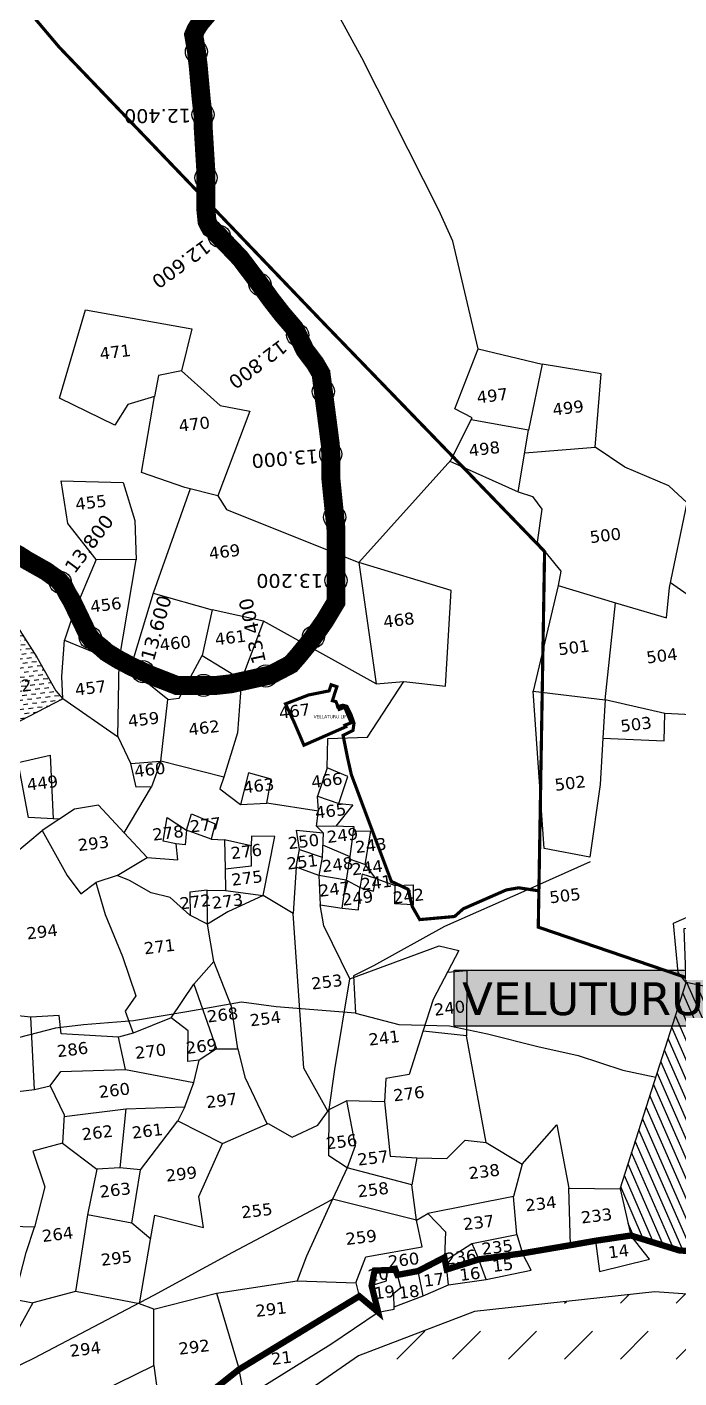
# Model space of a CAD drawing. Header units: inches. Extents: x 390077 to 397592, y 1846625 to 1854066.
# Drawn here: x 393451 to 394482, y 1847729 to 1849865 of the extents above; entities that cross this region are included whole.
import ezdxf

# ---------------------------------------------------------------- set-up
doc = ezdxf.new("R2010")
doc.units = ezdxf.units.IN
doc.header["$MEASUREMENT"] = 0
doc.header["$PDMODE"] = 32
doc.header["$PDSIZE"] = 35
for name, color, linetype in [('BND', 6, 'Continuous'), ('FRL', 3, 'Continuous'), ('points', 161, 'Continuous'), ('ROAD', 1, 'Continuous'), ('ROADS', 50, 'Continuous'), ('SY.AREA', 7, 'Continuous'), ('TEXT', 7, 'Continuous'), ('VILLAGE AREA', 1, 'Continuous'), ('WATER', 4, 'Continuous')]:
    doc.layers.add(name, color=color, linetype=linetype)
doc.styles.get("Standard").update_dxf_attribs({"font": 'verdana.ttf'})

msp = doc.modelspace()

# ---------------------------------------------------------------- hatches: boundary and pattern name
h = msp.add_hatch()
h.set_pattern_fill('DASH', color=4, scale=500, angle=45)
h.paths.add_polyline_path([(396842.7, 1849749.6), (396827, 1849662.4), (396744.1, 1849438.2), (396635.8, 1849147.2), (396517.9, 1848864.6), (396474.6, 1848746.2), (396409, 1848626), (396335.1, 1848509), (396254.3, 1848417.1), (396026.7, 1848336.1), (395843.1, 1848284), (395795.2, 1848276.2), (395731.5, 1848257.9), (395645.2, 1848207.4), (395580.7, 1848158.7), (395423.7, 1848103.6), (395304.2, 1848033.8), (395205.7, 1847985.1), (395069.7, 1847925.5), (394998.5, 1847894.3), (394932.4, 1847853.5), (394657.7, 1847849.7), (394443.5, 1847865.1), (394158.1, 1847834.1), (393974.8, 1847763.5), (393824.4, 1847659.5), (393622.8, 1847494.9), (393458.2, 1847317.9), (393348.5, 1847179.9), (393155.3, 1846958), (392957.7, 1846727.4), (392884.5, 1846635), (393496.1, 1846635), (393519.8, 1846747.4), (393684.8, 1847048.3), (393792.4, 1847206), (393928.7, 1847363.6), (394057.8, 1847442.4), (394690.4, 1847518.3), (395448.9, 1847598.5), (396554.7, 1848008.1), (396750.1, 1848154.6), (396882.2, 1848696.2), (396998.6, 1849328), (397493.6, 1849874.6), (397577.3, 1849935.8), (397577.3, 1850265.4), (397440.6, 1850242.4), (397285.9, 1850243.2), (397222.7, 1850203.9), (397132.9, 1850125.4), (397007.8, 1849982.1)])
h.paths.add_polyline_path([(393274.5, 1846646.9), (393836.2, 1847399.6), (393736.5, 1847473.9), (393174.8, 1846721.3)], flags=24)
h.paths.add_polyline_path([(396128.2, 1847948.4), (396727.2, 1848671.8), (396631.4, 1848751.1), (396032.4, 1848027.7)], flags=24)
h = msp.add_hatch(color=2)
h.dxf.hatch_style = 1
h.paths.add_polyline_path([(394125.9, 1848373.9), (394535.5, 1848373.9), (394535.5, 1848285), (394125.9, 1848285)])
at = {"layer": 'VILLAGE AREA', "linetype": 'ByBlock'}
h = msp.add_hatch(dxfattribs=at)
h.set_pattern_fill('ANSI31', color=256, scale=100, angle=68.5464313)
h.paths.add_polyline_path([(394816.4, 1848145.3), (394757.1, 1848164), (394711.2, 1848161.7), (394685.1, 1848176.2), (394690.7, 1848229.9), (394654.4, 1848228), (394656.1, 1848263.5), (394643.4, 1848317.2), (394661, 1848385.1), (394638.4, 1848394.6), (394594.8, 1848332.9), (394493, 1848354.3), (394388.4, 1848027.8), (394405.4, 1847954), (394482.8, 1847930.2), (394529.2, 1847928.7), (394511.4, 1848025.4), (394532.5, 1848010.9), (394550, 1847994.3), (394578.2, 1847994.5), (394600.3, 1848016.5), (394675.5, 1848012), (394725.9, 1848028.7), (394726.9, 1847985.2), (394765, 1847994.3), (394759.3, 1848031.7), (394806.2, 1848014.3), (394809.9, 1847893.9), (394888.3, 1847900.1), (394891.1, 1847900.5), (394865.6, 1847928.1), (394895.1, 1847943.9), (394908.7, 1848044.9), (394910.4, 1848108.9), (394962.9, 1848094.9), (394989.5, 1848117), (395009.2, 1848100.6), (395049.3, 1848098.4), (395054.7, 1848130.5), (395085.2, 1848120.5), (395083.1, 1848155.5), (395002.9, 1848160.6), (394980.5, 1848181), (394935.7, 1848168.3), (394895.8, 1848173.3), (394877.4, 1848176.1), (394874.1, 1848157.5), (394857.4, 1848164), (394852.6, 1848141.9)])
h.paths.add_polyline_path([(394545.8, 1848082.3), (394666.9, 1848097.2), (394663.3, 1848126.4), (394542.2, 1848111.5)], flags=24)
h.paths.add_polyline_path([(395027.8, 1848095.5), (395086.6, 1848102.7), (395083.1, 1848131.5), (395024.2, 1848124.2)], flags=9)
at = {"layer": 'WATER'}
h = msp.add_hatch(dxfattribs=at)
h.set_pattern_fill('DASH', color=256, scale=2.271984, angle=7.0208, style=0)
h.set_pattern_definition([(7.02084, (390503.155, 1846302.0774), (6.277746, 8.041175), [7.21355, -7.21355])])
h.paths.add_polyline_path([(393466.3, 1848868.6), (393423.5, 1848935.7), (393354.3, 1848888.6), (393358.1, 1848857.9), (393364.3, 1848783.7), (393413.3, 1848753.7), (393507.3, 1848802.6), (393496.2, 1848815.2)])
h.paths.add_polyline_path([(393405.5, 1848803.9), (393458.9, 1848810.5), (393455.3, 1848839.3), (393401.9, 1848832.7)], flags=24)

# ---------------------------------------------------------------- linework, layer by layer
at = {"color": 2}
msp.add_lwpolyline([(394125.9, 1848373.9), (394535.5, 1848373.9), (394535.5, 1848285), (394125.9, 1848285)], close=True, dxfattribs=at)
at = {"color": 4}
msp.add_lwpolyline([(394657.7, 1847849.7), (394443.5, 1847865.1), (394158.1, 1847834.1), (393974.8, 1847763.5), (393824.4, 1847659.5), (393622.8, 1847494.9), (393458.2, 1847317.9), (393348.5, 1847179.9), (393155.3, 1846958), (392957.7, 1846727.4), (392884.5, 1846635)], dxfattribs=at)
at = {"layer": 'BND', "lineweight": 30, "const_width": 10}
msp.add_lwpolyline([(394529.2, 1847928.7), (394482.8, 1847930.2), (394405.4, 1847954), (394349.6, 1847945.7), (394309.9, 1847938.7), (394234, 1847925.8), (394165.3, 1847916.3), (394114.4, 1847900.3), (394110.6, 1847919.3), (394069.1, 1847897.8), (394036.4, 1847891.7), (394033.1, 1847899.9), (394000.4, 1847898.5), (393995.6, 1847874.8), (394005.9, 1847833), (393976.1, 1847858), (393786.1, 1847742.3), (393665.1, 1847646.1)], dxfattribs=at)
at = {"layer": 'FRL', "color": 84, "const_width": 30}
msp.add_lwpolyline([(393429.3, 1849034.5), (393438, 1849029.8), (393451.1, 1849021.4), (393481.3, 1849004.4), (393492.7, 1848996.1), (393499, 1848991.9), (393504.1, 1848986.2), (393508.8, 1848980.5), (393515, 1848968.6), (393521.8, 1848957.2), (393528, 1848944.3), (393542.5, 1848914.1), (393547.2, 1848904.3), (393552.4, 1848897.5), (393555.5, 1848893.9), (393562.8, 1848888.2), (393568.5, 1848883.6), (393576.7, 1848876.3), (393594.4, 1848865.4), (393615.6, 1848854.1), (393646.2, 1848840.1), (393687.7, 1848823.9), (393691.9, 1848823.9), (393698.7, 1848823.9), (393710.2, 1848823.9), (393730.6, 1848823.9), (393749.4, 1848823.9), (393773, 1848826.5), (393836.1, 1848840.6), (393868, 1848857.3), (393878.6, 1848869.4), (393899.8, 1848895.2), (393921.1, 1848925.5), (393939.3, 1848955.8), (393939.3, 1848987.6), (393939.3, 1849010.3), (393939.3, 1849046.6), (393939.3, 1849070.9), (393931.2, 1849150.7), (393931.2, 1849167.7), (393931.2, 1849185.7), (393930.3, 1849204.7), (393927.4, 1849227.4), (393915.6, 1849317.1), (393906.3, 1849333.1), (393890.3, 1849354.2), (393880.1, 1849375.3), (393873.4, 1849388.8), (393853.9, 1849411.6), (393836.2, 1849434.4), (393814.2, 1849464.8), (393788, 1849499.4), (393744.3, 1849545.1), (393740.9, 1849547.2), (393738, 1849552.3), (393735.4, 1849557.8), (393734.6, 1849565.8), (393733.7, 1849575.1), (393733.3, 1849583.6), (393733.3, 1849592), (393733.3, 1849603.4), (393733.7, 1849612.3), (393733.7, 1849634.7), (393729.5, 1849703.4), (393729.5, 1849722.6), (393726.1, 1849751.8), (393721.3, 1849805.2), (393720.1, 1849814.8), (393718.9, 1849825.3), (393715.9, 1849843.6), (393714.3, 1849852.7), (393717.9, 1849861.2), (393724, 1849870.9), (393744.2, 1849894.8)], dxfattribs=at)
at = {"layer": 'FRL', "color": 82}
msp.add_lwpolyline([(393724, 1849870.9), (393717.9, 1849861.2), (393714.3, 1849852.7), (393715.9, 1849843.6), (393718.9, 1849825.3), (393720.1, 1849814.8), (393721.3, 1849805.2), (393726.1, 1849751.8), (393729.5, 1849722.6), (393729.5, 1849703.4), (393733.7, 1849634.7), (393733.7, 1849612.3), (393733.3, 1849603.4), (393733.3, 1849592), (393733.3, 1849583.6), (393733.7, 1849575.1), (393734.6, 1849565.8), (393735.4, 1849557.8), (393738, 1849552.3), (393740.9, 1849547.2), (393744.3, 1849545.1), (393788, 1849499.4), (393814.2, 1849464.8), (393836.2, 1849434.4), (393853.9, 1849411.6), (393873.4, 1849388.8), (393880.1, 1849375.3), (393890.3, 1849354.2), (393906.3, 1849333.1), (393915.6, 1849317.1), (393927.4, 1849227.4), (393930.3, 1849204.7), (393931.2, 1849185.7), (393931.2, 1849167.7), (393931.2, 1849150.7), (393939.3, 1849070.9), (393939.3, 1849046.6), (393939.3, 1849010.3), (393939.3, 1848987.6), (393939.3, 1848955.8), (393921.1, 1848925.5), (393899.8, 1848895.2), (393878.6, 1848869.4), (393868, 1848857.3), (393836.1, 1848840.6), (393773, 1848826.5), (393749.4, 1848823.9), (393730.6, 1848823.9), (393710.2, 1848823.9), (393698.7, 1848823.9), (393691.9, 1848823.9), (393687.7, 1848823.9), (393646.2, 1848840.1), (393615.6, 1848854.1), (393594.4, 1848865.4), (393576.7, 1848876.3), (393568.5, 1848883.6), (393562.8, 1848888.2), (393555.5, 1848893.9), (393552.4, 1848897.5), (393547.2, 1848904.3), (393542.5, 1848914.1), (393528, 1848944.3), (393521.8, 1848957.2), (393515, 1848968.6), (393508.8, 1848980.5), (393504.1, 1848986.2), (393499, 1848991.9), (393492.7, 1848996.1), (393481.3, 1849004.4), (393451.1, 1849021.4), (393438, 1849029.8)], dxfattribs=at)
at = {"layer": 'points'}
for p in [(393718.7, 1849826.1), (393729, 1849726.6), (393733.7, 1849626.8), (393754.7, 1849534.3), (393819.1, 1849458), (393878.8, 1849378.1), (393919.3, 1849288.9), (393931, 1849189.6), (393937.3, 1849089.9), (393503.3, 1848987.1), (393939.3, 1848990), (393550.9, 1848899.5), (393903.6, 1848900.6), (393634.1, 1848845.6), (393828.4, 1848838.9), (393729.9, 1848823.9)]:
    msp.add_point(p, dxfattribs=at)
at = {"layer": 'ROAD'}
for points in [[(394341.1, 1848544.9), (394236.4, 1848497.9), (394110.9, 1848442.9), (393998.6, 1848380.7), (393967.1, 1848364.8), (393970, 1848305.9), (393844.8, 1848315.7), (393790.1, 1848323.2), (393703.7, 1848308), (393619.4, 1848293.3), (393540, 1848287.3), (393495.7, 1848281.9), (393408.5, 1848259.1), (393318.7, 1848237.1), (393275.3, 1848228.5), (393233.8, 1848222.3), (393149.4, 1848234.9), (393060.9, 1848249.8), (392989.1, 1848263.5), (392948.8, 1848264.4)], [(393970, 1848305.9), (394038.6, 1848287.8), (394119, 1848285.6), (394178.7, 1848273.2), (394258.6, 1848252.9), (394322.3, 1848238.9), (394393, 1848215.6), (394445.1, 1848204.6)], [(392572.4, 1847044.1), (392576.9, 1847103.8), (392622.9, 1847170.1), (392643.7, 1847203.2), (392698.5, 1847285.2), (392714.4, 1847305.1), (392788, 1847345.9), (392860.3, 1847391), (392919.7, 1847423.9), (393010.5, 1847444.8), (393117.3, 1847471), (393217.7, 1847497.6), (393212.6, 1847519.8), (393269.5, 1847599.7), (393282.7, 1847620.7), (393358.5, 1847656.9), (393386.4, 1847685.2), (393408.1, 1847734.3), (393461.5, 1847760), (393651.2, 1847859.7), (393776.1, 1847927.6), (393918.4, 1848002.8), (393934, 1848011.3)]]:
    msp.add_lwpolyline(points, dxfattribs=at)
at = {"layer": 'ROADS', "color": 40, "const_width": 5}
for points in [[(394497.2, 1848360.4), (394259.1, 1848441.7), (394269.1, 1849035.7), (393922, 1849394.6), (393501.7, 1849833.3), (393270.6, 1850106.4), (392520.1, 1850473.2), (392151.4, 1850657.3)], [(393859.5, 1848794.8), (393895.8, 1848808.8), (393928.4, 1848815.3), (393931.6, 1848825), (393940.7, 1848821.9), (393933.6, 1848799.8), (393939.2, 1848798.3), (393944.4, 1848786), (393953, 1848789.5), (393963.3, 1848764.9), (393953.3, 1848761), (393954.7, 1848758.5), (393888.6, 1848729.4), (393873.7, 1848764.4), (393859.5, 1848794.8)], [(394258, 1848499.4), (394228, 1848503.9), (394208.5, 1848500.5), (394140.5, 1848470.7), (394126.7, 1848458.5), (394071.7, 1848453.6), (394059.8, 1848474.3), (394053.2, 1848501.6), (394026.8, 1848514), (393963.6, 1848682.7), (393957.4, 1848710.3), (393950.5, 1848744.9), (393966.1, 1848752.7), (393967.8, 1848764.1), (393963.3, 1848777.3), (393956.4, 1848790.9), (393950.3, 1848792.6), (393939.4, 1848789.8)]]:
    msp.add_lwpolyline(points, dxfattribs=at)
at = {"layer": 'SY.AREA'}
for points in [[(394164.1, 1849356.5), (394124.2, 1849526.6), (394102, 1849575.8), (393980.3, 1849816.7), (393792.6, 1850160.3), (393725.3, 1850289.2), (393623.9, 1850330.5)], [(393694.9, 1849321.4), (393658.6, 1849314.2), (393652.2, 1849281.1), (393610.2, 1849268.2), (393589.7, 1849235.5), (393502.3, 1849278.1), (393543.4, 1849417.8), (393711.3, 1849388), (393694.9, 1849321.4), (393756.4, 1849266.6), (393803.2, 1849257.6), (393752.3, 1849123.7), (393700.1, 1849136.9), (393631.9, 1849160.8), (393652.2, 1849281.1)], [(393752.3, 1849123.7), (393766.2, 1849101.9), (393975.5, 1849018.6), (394120.6, 1849180.1), (394154.4, 1849247.3), (394127.4, 1849261.5), (394164.1, 1849356.5), (394265.4, 1849331.8), (394243.9, 1849227.5), (394152.9, 1849244.2)], [(394237.8, 1849191.9), (394349, 1849200.5), (394358.5, 1849316.7), (394265.4, 1849331.8)], [(394119.4, 1849178.7), (394227.1, 1849130.1), (394243.9, 1849227.5)], [(394227.1, 1849130.1), (394249.8, 1849122.6), (394264.8, 1849102.5), (394257.5, 1849050.4), (394295, 1849004.4), (394290.3, 1848981.9), (394381.3, 1848954.4), (394461.7, 1848931.1), (394466.5, 1848978.6), (394494.4, 1849112.7), (394465.4, 1849139.7), (394396.1, 1849169.3), (394349, 1849200.5)], [(393559.9, 1849022.9), (393515.3, 1849080.2), (393504.6, 1849147.4), (393602.6, 1849144.9), (393621, 1849084.7), (393623.4, 1849022.7)], [(393708.5, 1849134.8), (393650.5, 1848969.8), (393743.6, 1848943.5)], [(393673.6, 1848801.8), (393613.7, 1848849.9), (393596, 1848860), (393623.4, 1849022.7), (393559.9, 1849022.9), (393523.8, 1848936.6), (393510.1, 1848895.3)], [(393925.4, 1848693.5), (393926.4, 1848740), (393988.9, 1848742.3), (394046.5, 1848830.2), (394112.6, 1848822.7), (394121.2, 1848974.1), (393975.5, 1849018.6), (394002.8, 1848826.7), (394046.5, 1848830.2)], [(394290.3, 1848981.9), (394250.9, 1848814.8), (394365.1, 1848801.4), (394381.3, 1848954.4)], [(394468.2, 1848986.7), (394529.7, 1848943.5), (394532.8, 1848775.8), (394459.1, 1848779.8), (394365.1, 1848801.4), (394361.4, 1848740.3), (394458.2, 1848736.4), (394459.1, 1848779.8)], [(393650.5, 1848969.8), (393613.7, 1848849.9)], [(393364.3, 1848783.7), (393358.1, 1848857.9), (393354.3, 1848888.6), (393423.5, 1848935.7), (393466.3, 1848868.6), (393496.2, 1848815.2), (393507.3, 1848802.6), (393505.9, 1848838.1), (393510.1, 1848895.3), (393596, 1848860), (393594, 1848742.4)], [(393824.9, 1848925.5), (393743.6, 1848943.5), (393727.5, 1848871.5)], [(394002.8, 1848826.7), (393824.9, 1848925.5), (393790.1, 1848833.3), (393783.8, 1848749.2), (393762.2, 1848678.7), (393755.9, 1848660.3), (393788.3, 1848635.7)], [(393762.2, 1848678.7), (393662.6, 1848704.2), (393673.6, 1848801.8), (393691.5, 1848804), (393727.5, 1848871.5), (393790.1, 1848833.3)], [(393615.2, 1848700.7), (393595.3, 1848741.5), (393507.3, 1848802.6), (393413.3, 1848753.7), (393350.9, 1848678.9), (393301.1, 1848618.3), (393240.3, 1848651), (393249.3, 1848695.2), (393350.9, 1848678.9)], [(394361.4, 1848740.3), (394356.7, 1848667), (394340.5, 1848552.6), (394268.2, 1848566.1), (394250.9, 1848814.8)], [(394493, 1848354.3), (394480.4, 1848370.1), (394472.9, 1848448.1), (394499.4, 1848459.4), (394499.2, 1848502.6), (394530.9, 1848506.5), (394563.6, 1848556.6), (394567.6, 1848589.3), (394582.7, 1848621.1), (394638.9, 1848652.2), (394685.4, 1848655), (394786.8, 1848646.3), (394819.8, 1848669.4), (394824.2, 1848754.4), (394673.1, 1848756.3), (394685.4, 1848655)], [(393502, 1848612.4), (393453, 1848614.9), (393437, 1848701.8), (393487.5, 1848713.6), (393492.4, 1848612.9)], [(393604.2, 1848590.7), (393647.5, 1848663.7), (393623.5, 1848662.8), (393615.2, 1848700.7), (393662.6, 1848704.2), (393647.5, 1848663.7)], [(393911.7, 1848625.1), (393830, 1848637.5), (393837, 1848675.9), (393801, 1848685.5), (393788.3, 1848635.7), (393830, 1848637.5)], [(393943.7, 1848637.4), (393958, 1848679.7), (393925.4, 1848693.5), (393910.1, 1848649)], [(393640.7, 1848551.6), (393604.2, 1848590.7), (393563.9, 1848634.4), (393525.8, 1848628.1), (393474.6, 1848594.4)], [(393908.6, 1848601.6), (393911.9, 1848626.4), (393910.1, 1848649), (393943.7, 1848637.4), (393965.8, 1848635.1), (393939.3, 1848601.6)], [(393593.5, 1848523.3), (393640.7, 1848551.6), (393689, 1848548.3), (393686.8, 1848573.6), (393666.2, 1848577.5), (393672.5, 1848615.2), (393702.7, 1848594.8), (393700.7, 1848572.1), (393686.8, 1848573.6)], [(393702.7, 1848594.8), (393710.8, 1848621), (393748.5, 1848605.2), (393742.2, 1848580.8), (393702.7, 1848594.8)], [(393383.7, 1848518.8), (393474.6, 1848594.4), (393514.5, 1848523.3), (393535.8, 1848494.2), (393559.7, 1848512.4), (393574.1, 1848461.5), (393602, 1848395.5), (393622.6, 1848332.9), (393605.8, 1848308.7), (393618.5, 1848273.9), (393595.6, 1848267.5), (393504.8, 1848273.2), (393501.6, 1848301.7), (393456.9, 1848299.4), (393300.5, 1848315.7)], [(393881.6, 1848564.6), (393876.7, 1848595.1), (393918.9, 1848590.9), (393917.2, 1848552.5)], [(393918.9, 1848590.9), (393908.6, 1848601.6), (393934.7, 1848601.7), (393967.4, 1848601), (393961.2, 1848553.3)], [(393966.5, 1848593.8), (393993.8, 1848593.6), (393984.8, 1848540.6), (393960.5, 1848549)], [(393735.7, 1848500.2), (393764.8, 1848499.4), (393823.9, 1848491.8), (393842.4, 1848585), (393805.8, 1848585.5), (393805.2, 1848570.4), (393763.1, 1848579.7), (393764.3, 1848533.9), (393805.9, 1848538.4), (393805.2, 1848570.4)], [(393742.2, 1848580.8), (393763.1, 1848579.7)], [(393918.1, 1848571.6), (393961.2, 1848553.3), (393955.2, 1848516.1)], [(393876.3, 1848536.4), (393881.6, 1848564.6), (393917.2, 1848552.5), (393912, 1848523.1)], [(394388.4, 1848027.8), (394493, 1848354.3), (394490, 1848439.4), (394515.4, 1848442.5), (394516.9, 1848483.5), (394548.6, 1848487.5), (394582.1, 1848548.6), (394663.6, 1848541.1), (394650.7, 1848467.1), (394642, 1848430.9), (394638.4, 1848394.6), (394594.8, 1848332.9), (394493, 1848354.3)], [(393764.3, 1848533.9), (393764.8, 1848499.4)], [(393912, 1848523.1), (393876.3, 1848536.4), (393871.5, 1848463.1)], [(393977.2, 1848504.2), (393998.8, 1848498.6), (394002.4, 1848518.8), (393980.6, 1848525.6), (393977.1, 1848503.1)], [(394001.5, 1848519), (393985.1, 1848542)], [(393746.4, 1848387.4), (393735.9, 1848446.6), (393708.4, 1848460.5), (393677.2, 1848488.8), (393647.3, 1848496), (393613, 1848515.2), (393593.5, 1848523.3), (393559.7, 1848512.4)], [(393961.3, 1848359.7), (393920, 1848443.7), (393914.2, 1848477), (393948.9, 1848471.9), (393955.2, 1848516.1), (393912, 1848523.1), (393914.2, 1848477)], [(393948.9, 1848471.9), (393975, 1848469.3), (393977.2, 1848504.2), (393955.2, 1848516.1)], [(394002.4, 1848518.8), (394033.1, 1848507.3)], [(393926.2, 1848150.4), (393888.6, 1848218.9), (393871.5, 1848463.1), (393823.9, 1848491.8), (393768.5, 1848466.1), (393735.9, 1848446.6), (393735.7, 1848500.2), (393708.4, 1848496.8), (393708.5, 1848460.5)], [(394066.4, 1847978.1), (394059.4, 1848033.9), (393957.2, 1848061.3), (393928, 1848080.2), (393928.4, 1848153.4), (393937.5, 1848216.4), (393961.3, 1848359.7), (394102.4, 1848412.1), (394133.4, 1848404.7), (394092.9, 1848327.2), (394076.6, 1848276.4), (394054.9, 1848208.7), (394018.2, 1848202.3), (394015.9, 1848165.2), (393956.1, 1848166.8)], [(393750.5, 1848249.2), (393783.9, 1848249.3), (393774, 1848316.4), (393746.4, 1848387.4), (393714.6, 1848351.3)], [(394115.6, 1848370.6), (394146, 1848373.1), (394145.6, 1848269.9), (394076.9, 1848277.4)], [(393678.7, 1848298.5), (393714.6, 1848351.3), (393750.5, 1848249.2), (393723.2, 1848231.2)], [(393409.9, 1848178.6), (393462.6, 1848185.1), (393456.9, 1848299.4)], [(393606.6, 1848216.8), (393714.6, 1848196), (393723.2, 1848231.2), (393704.9, 1848229.3), (393705.8, 1848277.7), (393678.7, 1848298.5), (393618.5, 1848273.9)], [(393462.6, 1848185.1), (393487.3, 1848190.6), (393504.2, 1848213.5), (393606.6, 1848216.8), (393595.6, 1848267.5)], [(394067, 1848076.8), (394114.6, 1848075.8), (394143.6, 1848105), (394176.6, 1848100.9), (394145.6, 1848269.9)], [(393783.9, 1848249.3), (393795.4, 1848204.2), (393830.4, 1848130.1)], [(393487.3, 1848190.6), (393509.6, 1848145.1), (393507, 1848100.1), (393460.1, 1848087.4), (393478.9, 1848031.2), (393462.7, 1847967)], [(393700.4, 1848157.3), (393714.6, 1848196)], [(393628.9, 1847846), (393646.8, 1847950.9), (393653.1, 1847986), (393729.9, 1847966.8), (393722.6, 1848015.9), (393759.8, 1848099.5), (393832.3, 1848130.9), (393870, 1848109.3), (393910.8, 1848128.7), (393928.4, 1848153.4), (393956.1, 1848166.8), (393969.8, 1848096), (393957.2, 1848061.3), (393934, 1848011.3)], [(394015.9, 1848165.2), (394024.7, 1848079.7), (394067, 1848076.8), (394059.4, 1848033.9)], [(393509.5, 1848142.2), (393606.9, 1848154.6), (393597.5, 1848061.3)], [(393606.9, 1848154.6), (393700.4, 1848157.3), (393689.1, 1848135.5)], [(393630, 1848057.8), (393689.1, 1848135.5), (393759.8, 1848099.5)], [(394176.6, 1848100.9), (394233.4, 1848066.7), (394288.2, 1848129.1), (394307.6, 1848029.1)], [(393507, 1848100.1), (393561.2, 1848059), (393546.3, 1847986.5), (393527.6, 1847865.4)], [(393616.5, 1847973.7), (393630, 1848057.8), (393597.5, 1848061.3), (393561.2, 1848059)], [(394233.4, 1848066.7), (394219.8, 1848015.7)], [(394066.4, 1847978.1), (393934, 1848011.3), (393892.6, 1847921.2), (393877.7, 1847882.3)], [(394225.3, 1847955.8), (394219.8, 1848015.7), (394084.5, 1847989)], [(394309.9, 1847938.7), (394307.6, 1848029.1), (394388.4, 1848027.8), (394405.4, 1847954)], [(393430.6, 1847853.1), (393449.6, 1847927.2), (393462.7, 1847967), (393368.8, 1847969.9), (393255.9, 1847998.6), (393216.9, 1847970.2), (393205.9, 1847889.1), (393136.4, 1847896.7), (393131.3, 1847806.5)], [(393646.4, 1847948.2), (393616.5, 1847973.7), (393546.3, 1847986.5)], [(393970.4, 1847879.3), (393986.6, 1847920.1), (394075.4, 1847936), (394066.4, 1847978.1), (394084.5, 1847989), (394112.4, 1847960), (394110.6, 1847919.3)], [(394154.1, 1847941.4), (394225.3, 1847955.8), (394234, 1847925.8)], [(394349.6, 1847945.7), (394355.7, 1847897), (394435.2, 1847916.4), (394405.4, 1847954)], [(394111.6, 1847914.1), (394154.1, 1847941.4), (394165.3, 1847916.3)], [(394176.6, 1847884.5), (394248.1, 1847899.2), (394234, 1847925.8)], [(394117.2, 1847876), (394176.6, 1847884.5), (394165.3, 1847916.3)], [(393995.6, 1847874.8), (394019.4, 1847882.1), (394019.8, 1847899.3)], [(394005.9, 1847833), (394031.1, 1847837.7), (394030.6, 1847862.8), (394041.8, 1847871.9), (394036.4, 1847891.7)], [(394031.1, 1847841.3), (394077.1, 1847858.5), (394069.1, 1847897.8)], [(394077.1, 1847858.5), (394117.2, 1847876), (394114.4, 1847900.3)], [(393651.4, 1847748.6), (393651.2, 1847837.5), (393628.9, 1847846), (393527.6, 1847865.4), (393460.2, 1847847.6)], [(393651.2, 1847837.5), (393750.6, 1847862.9), (393786.1, 1847742.3)], [(393750.6, 1847862.9), (393877.7, 1847882.3), (393970.4, 1847879.3), (393976.1, 1847858)], [(393354.4, 1847851.1), (393430.6, 1847853.1), (393460.2, 1847847.6), (393421.9, 1847778.9)], [(393794.4, 1847697.4), (393930.9, 1847782.1), (394005.9, 1847833)], [(393508.6, 1847678.5), (393651.4, 1847748.6), (393665.1, 1847646.1)], [(393698.9, 1847620.7), (393794.4, 1847697.4), (393786.1, 1847742.3)]]:
    msp.add_lwpolyline(points, dxfattribs=at)
msp.add_lwpolyline([(394032.2, 1848478.6), (394033.1, 1848507.3), (394061.2, 1848508.8), (394061.3, 1848477.1)], close=True, dxfattribs=at)

# ---------------------------------------------------------------- texts
at = {"layer": 'points', "color": 1}
for s, rotation, p in [('12.400', 180.535, (393709.8, 1849736)), ('12.600', 216.2977, (393730.8, 1849530)), ('12.800', 216.9557, (393851.4, 1849372)), ('13.000', 184.4689, (393910.4, 1849197.5)), ('13.800', 53.1313, (393526, 1848999.2)), ('13.200', 180.112, (393918.9, 1849000.3)), ('13.600', 74.3394, (393651.2, 1848861)), ('13.400', 102.0276, (393828.6, 1848860.7))]:
    msp.add_text(s, height=22, rotation=rotation, dxfattribs=at).set_placement(p)
at = {"layer": 'ROADS', "color": 40}
msp.add_text('VELLATURU LIFT', height=5, dxfattribs=at).set_placement((393904, 1848772))
at = {"layer": 'TEXT'}
for s, p in [('471', (393566.8, 1849339)), ('497', (394163, 1849269.9)), ('499', (394282.8, 1849250.6)), ('470', (393691.8, 1849224.9)), ('498', (394150.4, 1849185.8)), ('455', (393528.4, 1849101.1)), ('500', (394341.7, 1849048.9)), ('469', (393739.6, 1849023.2)), ('456', (393552, 1848939.1)), ('468', (394015.2, 1848915.1)), ('461', (393749, 1848887.3)), ('460', (393661.7, 1848878.5)), ('501', (394291.9, 1848871.6)), ('504', (394431.1, 1848858.6)), ('452', (393409.6, 1848809.6)), ('457', (393527.8, 1848807.7)), ('459', (393611.7, 1848758)), ('467', (393850.4, 1848771.1)), ('462', (393707.3, 1848744.6)), ('503', (394390.2, 1848750.2)), ('460', (393621.4, 1848678.6)), ('449', (393451.7, 1848657.5)), ('463', (393793.5, 1848653)), ('466', (393901.3, 1848661.6)), ('502', (394286.2, 1848657.1)), ('465', (393907.3, 1848613.2)), ('277', (393709.5, 1848591.2)), ('278', (393650.3, 1848578.3)), ('250', (393864.5, 1848564.8)), ('249', (393926.1, 1848574.6)), ('293', (393532.3, 1848561.8)), ('276', (393774.1, 1848549.1)), ('243', (393971, 1848558.6)), ('251', (393862.6, 1848532.5)), ('248', (393918.3, 1848528.3)), ('244', (393965.1, 1848523.4)), ('275', (393775.2, 1848507)), ('241', (393979.7, 1848499.8)), ('247', (393913.5, 1848489.5)), ('242', (394030.6, 1848478.5)), ('505', (394277.9, 1848479.2)), ('272', (393693.4, 1848469.5)), ('273', (393744.2, 1848470.4)), ('249', (393950, 1848475.5)), ('294', (393451.2, 1848422.1)), ('271', (393636.8, 1848398.5)), ('253', (393901.4, 1848342.8)), ('268', (393736.6, 1848290.7)), ('240', (394095.4, 1848301.4)), ('254', (393804.2, 1848284.7)), ('241', (393991.9, 1848254.2)), ('286', (393499.3, 1848235.9)), ('270', (393622.6, 1848233.1)), ('269', (393703.1, 1848241)), ('260', (393565.4, 1848171.3)), ('276', (394031, 1848166)), ('297', (393735, 1848155.3)), ('262', (393538.5, 1848104.4)), ('261', (393617.7, 1848107)), ('256', (393924.7, 1848090.1)), ('257', (393974.3, 1848064.4)), ('299', (393671.4, 1848039)), ('238', (394150.1, 1848042.9)), ('263', (393566.7, 1848013.6)), ('258', (393974.5, 1848014.2)), ('234', (394239.7, 1847992)), ('255', (393790.7, 1847981)), ('233', (394327.7, 1847972.9)), ('237', (394141.4, 1847962.3)), ('264', (393475.7, 1847943.6)), ('259', (393955.6, 1847938.9)), ('235', (394170.7, 1847923.3)), ('295', (393568.7, 1847905.9)), ('260', (394022.8, 1847903)), ('236', (394113, 1847907.5)), ('14', (394370.8, 1847917.7)), ('16', (394135.8, 1847882)), ('15', (394187.8, 1847896.3)), ('20', (393990.9, 1847881.1)), ('17', (394078.7, 1847872.8)), ('19', (394000.7, 1847853.1)), ('18', (394039.4, 1847853.7)), ('291', (393813.2, 1847825.1)), ('294', (393519.5, 1847762)), ('292', (393691.6, 1847765.4)), ('21', (393837.9, 1847749.2))]:
    msp.add_text(s, height=18.93, rotation=7.034, dxfattribs=at).set_placement(p)
at = {"layer": 'TEXT', "color": 5}
msp.add_text('VELUTURU', height=51.89, dxfattribs=at).set_placement((394138.7, 1848302.6))

doc.saveas('drawing.dxf')
